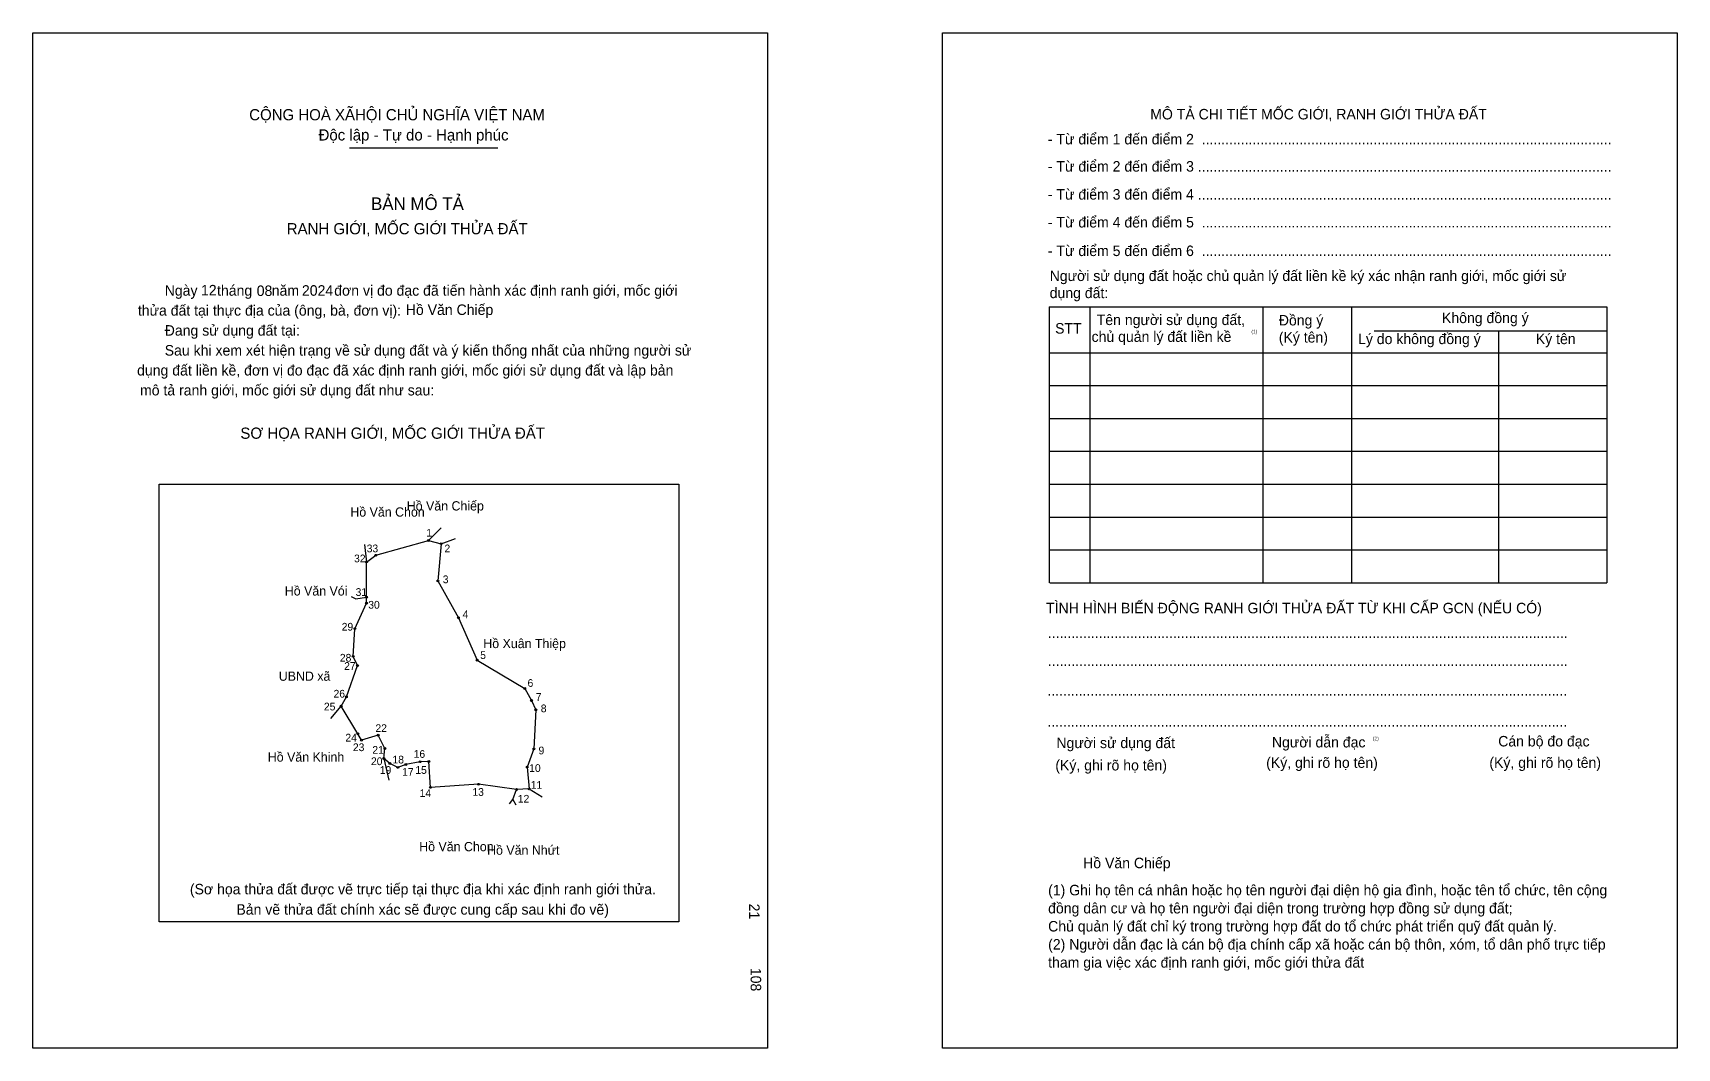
# Model space of a CAD drawing. Extents: x 547647 to 549337, y 1824905 to 1825950.
import ezdxf

# ---------------------------------------------------------------- set-up
doc = ezdxf.new("R2010")
doc.units = 0
for name, color, linetype in [('bmtKhungInTrang1', 7, 'Continuous'), ('bmtKhungInTrang2', 7, 'Continuous'), ('bmtNoiDung', 7, 'Continuous'), ('bmtTemplate', 7, 'Continuous'), ('CanhThua', 7, 'Continuous'), ('MocDinhThua', 7, 'Continuous'), ('NhanTuCan', 7, 'Continuous'), ('RauThua', 7, 'Continuous'), ('SoHieuDinhThua', 7, 'Continuous')]:
    doc.layers.add(name, color=color, linetype=linetype)

msp = doc.modelspace()

# ---------------------------------------------------------------- linework, layer by layer
at = {"layer": 'bmtKhungInTrang1'}
msp.add_lwpolyline([(547646.7, 1825950), (548402.1, 1825950), (548402.1, 1824905.3), (547646.7, 1824905.3)], close=True, dxfattribs=at)
at = {"layer": 'bmtKhungInTrang2'}
msp.add_lwpolyline([(548582.2, 1825950), (549337.5, 1825950), (549337.5, 1824905.3), (548582.2, 1824905.3)], close=True, dxfattribs=at)
at = {"layer": 'bmtTemplate'}
for p, q in [((547972.2, 1825831.6), (548125, 1825831.6)), ((548733.7, 1825668.2), (548733.7, 1825384.2)), ((548911.4, 1825668.2), (548911.4, 1825384.2)), ((549002.8, 1825668.5), (549002.8, 1825384.2)), ((549265.2, 1825668.2), (549265.2, 1825384.2)), ((549026, 1825643.2), (549265.2, 1825643.2)), ((548692.3, 1825620.9), (549265.2, 1825620.9)), ((548692.3, 1825587.1), (549265.2, 1825587.1)), ((548692.3, 1825553.2), (549265.2, 1825553.2)), ((548692.3, 1825519.4), (549265.2, 1825519.4)), ((548692.3, 1825485.6), (549265.2, 1825485.6)), ((548692.3, 1825451.8), (549265.2, 1825451.8)), ((548692.3, 1825418), (549265.2, 1825418)), ((548692.3, 1825384.2), (549265.2, 1825384.2))]:
    msp.add_line(p, q, dxfattribs=at)
for points in [[(548691.9, 1825668.2), (549265.2, 1825668.2)], [(548691.9, 1825668.2), (548691.9, 1825384.2)], [(549153.7, 1825642.8), (549153.7, 1825384.2)]]:
    msp.add_lwpolyline(points, dxfattribs=at)
msp.add_lwpolyline([(547776.7, 1825035.4), (547776.7, 1825485.6), (548311.1, 1825485.6), (548311.1, 1825035.4)], close=True, dxfattribs=at)
at = {"layer": 'CanhThua'}
for p, q in [((547999.3, 1825412.4), (548053.5, 1825427.6)), ((548053.5, 1825427.6), (548066.5, 1825424.3)), ((548066.5, 1825424.3), (548063.3, 1825386)), ((547989.8, 1825369.4), (547989.9, 1825405.5)), ((547989.9, 1825405.5), (547999.3, 1825412.4)), ((548063.3, 1825386), (548084.3, 1825348.2)), ((547989.8, 1825363.1), (547989.8, 1825369.4)), ((547977.9, 1825336.9), (547989.8, 1825363.1)), ((547976.1, 1825308.4), (547977.9, 1825336.9)), ((548084.3, 1825348.2), (548103.6, 1825304.4)), ((547980.6, 1825298.9), (547976.1, 1825308.4)), ((548103.6, 1825304.4), (548152.5, 1825275.4)), ((547969.1, 1825266.7), (547980.6, 1825298.9)), ((547963.8, 1825257.1), (547969.1, 1825266.7)), ((548152.5, 1825275.4), (548159.5, 1825262.9)), ((547980.9, 1825228.8), (547963.8, 1825257.1)), ((548159.5, 1825262.9), (548164, 1825253.4)), ((548164, 1825253.4), (548161.8, 1825213.1)), ((547984.7, 1825222.2), (547980.9, 1825228.8)), ((548001.8, 1825227.3), (547984.7, 1825222.2)), ((548008.8, 1825213.6), (548001.8, 1825227.3)), ((548007.7, 1825203.4), (548008.8, 1825213.6)), ((548013.7, 1825198.1), (548007.7, 1825203.4)), ((548022.1, 1825194.2), (548013.7, 1825198.1)), ((548045, 1825200), (548030.3, 1825197.2)), ((548054, 1825200.2), (548045, 1825200)), ((548055.6, 1825173.6), (548054, 1825200.2)), ((548161.8, 1825213.1), (548155.1, 1825194.5)), ((548030.3, 1825197.2), (548022.1, 1825194.2)), ((548155.1, 1825194.5), (548157.1, 1825172)), ((548104.9, 1825176.8), (548055.6, 1825173.6)), ((548144.2, 1825171.5), (548104.9, 1825176.8)), ((548157.1, 1825172), (548144.2, 1825171.5))]:
    msp.add_line(p, q, dxfattribs=at)
at = {"layer": 'MocDinhThua'}
for centre in [(548053.5, 1825427.6), (548066.5, 1825424.3), (547989.9, 1825405.5), (547999.3, 1825412.4), (548063.3, 1825386), (547989.8, 1825369.4), (547989.8, 1825363.1), (547977.9, 1825336.9), (548084.3, 1825348.2), (547976.1, 1825308.4), (547980.6, 1825298.9), (548103.6, 1825304.4), (547969.1, 1825266.7), (548152.5, 1825275.4), (547963.8, 1825257.1), (548159.5, 1825262.9), (548164, 1825253.4), (547980.9, 1825228.8), (547984.7, 1825222.2), (548001.8, 1825227.3), (548007.7, 1825203.4), (548008.8, 1825213.6), (548013.7, 1825198.1), (548030.3, 1825197.2), (548045, 1825200), (548054, 1825200.2), (548161.8, 1825213.1), (548022.1, 1825194.2), (548155.1, 1825194.5), (548055.6, 1825173.6), (548104.9, 1825176.8), (548144.2, 1825171.5), (548157.1, 1825172)]:
    msp.add_circle(centre, 0.952, dxfattribs=at)
at = {"layer": 'RauThua'}
for p, q in [((548053.5, 1825427.6), (548066.7, 1825440.6)), ((547987.6, 1825423.5), (547989.9, 1825405.5)), ((548066.5, 1825424.3), (548081.4, 1825429.6)), ((547973.9, 1825370.1), (547978.7, 1825367.5)), ((547978.7, 1825367.5), (547989.8, 1825369.4)), ((547953, 1825244.3), (547963.8, 1825257.1)), ((548007.7, 1825203.4), (548012.9, 1825181)), ((548140.4, 1825161), (548144.2, 1825171.5)), ((548140.4, 1825161), (548144.2, 1825171.5)), ((548157.1, 1825172), (548170.6, 1825163.7)), ((548137, 1825156.5), (548140.4, 1825161)), ((548140.4, 1825161), (548143.2, 1825155.7))]:
    msp.add_line(p, q, dxfattribs=at)

# ---------------------------------------------------------------- texts
at = {"layer": 'bmtNoiDung'}
for s, height, p in [('12', 10.81, (547819.6, 1825679.8)), ('08', 10.81, (547876.9, 1825679.2)), ('2024', 10.81, (547923.4, 1825679.5)), ('Hồ Văn Chiếp', 10.807, (548030.2, 1825659.7)), ('Hồ Văn Chiếp', 10.807, (548726.7, 1825090.4))]:
    msp.add_text(s, height=height, dxfattribs=at).set_placement(p)
for s, p in [('21', (548383.2, 1825054)), ('108', (548384.8, 1824987.9))]:
    msp.add_text(s, height=10.81, rotation=270, dxfattribs=at).set_placement(p)
at = {"layer": 'bmtTemplate'}
for s, height, p in [('CỘNG HOÀ XÃHỘI CHỦ NGHĨA VIỆT NAM', 11.528, (547869.2, 1825860)), ('MÔ TẢ CHI TIẾT MỐC GIỚI, RANH GIỚI THỬA ĐẤT', 10.803, (548795.7, 1825860.9)), ('Độc lập - Tự do - Hạnh phúc', 11.528, (547940.5, 1825839.2)), ('- Từ điểm 1 đến điểm 2  .........................................................................................................', 10.803, (548690.4, 1825835.2)), ('- Từ điểm 2 đến điểm 3 ..........................................................................................................', 10.803, (548690.4, 1825807.2)), ('- Từ điểm 3 đến điểm 4 ..........................................................................................................', 10.803, (548690.4, 1825778.4)), ('BẢN MÔ TẢ', 12.97, (547994.5, 1825767.7)), ('RANH GIỚI, MỐC GIỚI THỬA ĐẤT', 11.528, (547907.8, 1825742.7)), ('- Từ điểm 4 đến điểm 5  .........................................................................................................', 10.803, (548690.4, 1825749.7)), ('- Từ điểm 5 đến điểm 6  .........................................................................................................', 10.803, (548690.4, 1825720.3)), ('Người sử dụng đất hoặc chủ quản lý đất liền kề ký xác nhận ranh giới, mốc giới sử', 10.803, (548692.3, 1825694.6)), ('Ngày     tháng     năm         đơn vị đo đạc đã tiến hành xác định ranh giới, mốc giới ', 10.807, (547782.3, 1825679.5)), ('dụng đất:', 10.8, (548692.3, 1825677)), ('thửa đất tại thực địa của (ông, bà, đơn vị):', 10.807, (547754.7, 1825659)), ('Tên người sử dụng đất,', 10.803, (548740.7, 1825649.3)), ('Đồng ý', 10.8, (548927.9, 1825648.9)), ('Không đồng ý', 10.803, (549095.7, 1825651.3)), ('Đang sử dụng đất tại:', 10.807, (547782.3, 1825638.4)), ('STT', 10.8, (548697.9, 1825640.5)), ('chủ quản lý đất liền kề', 10.803, (548735.4, 1825632)), ('(1)', 3.6, (548899.7, 1825640.9)), ('(Ký tên)', 10.8, (548927.9, 1825631.3)), ('Lý do không đồng ý', 10.803, (549009.4, 1825629.7)), ('Ký tên', 10.8, (549192.2, 1825629.7)), ('Sau khi xem xét hiện trạng về sử dụng đất và ý kiến thống nhất của những người sử ', 10.807, (547782.3, 1825617.9)), ('dụng đất liền kề, đơn vị đo đạc đã xác định ranh giới, mốc giới sử dụng đất và lập bản', 10.807, (547753.9, 1825597.4)), ('mô tả ranh giới, mốc giới sử dụng đất như sau:', 10.807, (547756.9, 1825576.9)), ('SƠ HỌA RANH GIỚI, MỐC GIỚI THỬA ĐẤT', 11.528, (547860.1, 1825532.3)), ('TÌNH HÌNH BIẾN ĐỘNG RANH GIỚI THỬA ĐẤT TỪ KHI CẤP GCN (NẾU CÓ)', 10.803, (548688.6, 1825352.7)), ('.....................................................................................................................................', 10.8192, (548690.4, 1825327.2)), ('.....................................................................................................................................', 10.8192, (548690.4, 1825298.5)), ('.....................................................................................................................................', 10.8192, (548689.9, 1825268.1)), ('.....................................................................................................................................', 10.8192, (548689.9, 1825236)), ('Người sử dụng đất', 10.803, (548699.2, 1825214)), ('Người dẫn đạc', 10.803, (548920.8, 1825214.7)), ('(2)', 3.6, (549024.6, 1825222.1)), ('Cán bộ đo đạc', 10.803, (549153.5, 1825215.7)), ('(Ký, ghi rõ họ tên)', 10.803, (548698.1, 1825191)), ('(Ký, ghi rõ họ tên)', 10.803, (548914.9, 1825193.7)), ('(Ký, ghi rõ họ tên)', 10.803, (549144.4, 1825193.7)), ('(Sơ họa thửa đất được vẽ trực tiếp tại thực địa khi xác định ranh giới thửa.', 10.807, (547808.2, 1825063.5)), ('(1) Ghi họ tên cá nhân hoặc họ tên người đại diện hộ gia đình, hoặc tên tổ chức, tên cộng', 10.803, (548690.7, 1825062.5)), ('Bản vẽ thửa đất chính xác sẽ được cung cấp sau khi đo vẽ)', 10.807, (547856, 1825042.6)), ('đồng dân cư và họ tên người đại diện trong trường hợp đồng sử dụng đất;', 10.803, (548690.7, 1825043.9)), ('Chủ quản lý đất chỉ ký trong trường hợp đất do tổ chức phát triển quỹ đất quản lý.', 10.803, (548690.7, 1825025.3)), ('(2) Người dẫn đạc là cán bộ địa chính cấp xã hoặc cán bộ thôn, xóm, tổ dân phố trực tiếp', 10.803, (548690.7, 1825006.7)), ('tham gia việc xác định ranh giới, mốc giới thửa đất', 10.803, (548690.7, 1824988.1))]:
    msp.add_text(s, height=height, dxfattribs=at).set_placement(p)
at = {"layer": 'NhanTuCan'}
for s, height, p in [('Hồ Văn Chiếp', 9.524, (548031.2, 1825458.5)), ('Hồ Văn Chon', 9.524, (547973.2, 1825452.2)), ('Hồ Văn Vói', 9.52, (547905.8, 1825371)), ('Hồ Xuân Thiệp', 9.524, (548109.9, 1825316.9)), ('UBND xã', 9.52, (547899.6, 1825283.3)), ('Hồ Văn Khinh', 9.524, (547888.3, 1825200.1)), ('Hồ Văn Chon', 9.524, (548044, 1825107.9)), ('Hồ Văn Nhứt', 9.524, (548113.8, 1825104.3))]:
    msp.add_text(s, height=height, dxfattribs=at).set_placement(p)
at = {"layer": 'SoHieuDinhThua'}
for s, p in [('1', (548051.3, 1825431.6)), ('33', (547990, 1825415.5)), ('2', (548070, 1825415.5)), ('32', (547977, 1825405.2)), ('3', (548068.2, 1825383.7)), ('31', (547978.6, 1825370.6)), ('30', (547991.6, 1825357.5)), ('4', (548088.6, 1825347.7)), ('29', (547964.3, 1825334.9)), ('28', (547962.4, 1825303)), ('27', (547966.8, 1825294.5)), ('5', (548106.7, 1825305.7)), ('6', (548155.4, 1825277)), ('26', (547955.9, 1825266)), ('7', (548163.8, 1825262.6)), ('25', (547946, 1825252.8)), ('8', (548169, 1825250.9)), ('22', (547999, 1825230.6)), ('24', (547968.1, 1825220.8)), ('23', (547975.8, 1825210.9)), ('21', (547995.8, 1825208.2)), ('9', (548166.7, 1825207.6)), ('20', (547994.4, 1825196.5)), ('18', (548016.5, 1825198.2)), ('16', (548038.3, 1825204)), ('19', (548003.5, 1825187.5)), ('17', (548026.5, 1825185.6)), ('15', (548040, 1825187.5)), ('10', (548157.1, 1825189.5)), ('14', (548044.4, 1825163.7)), ('13', (548098.7, 1825164.9)), ('12', (548145.4, 1825157.9)), ('11', (548158.7, 1825172.2))]:
    msp.add_text(s, height=7.94, dxfattribs=at).set_placement(p)

doc.saveas('drawing.dxf')
